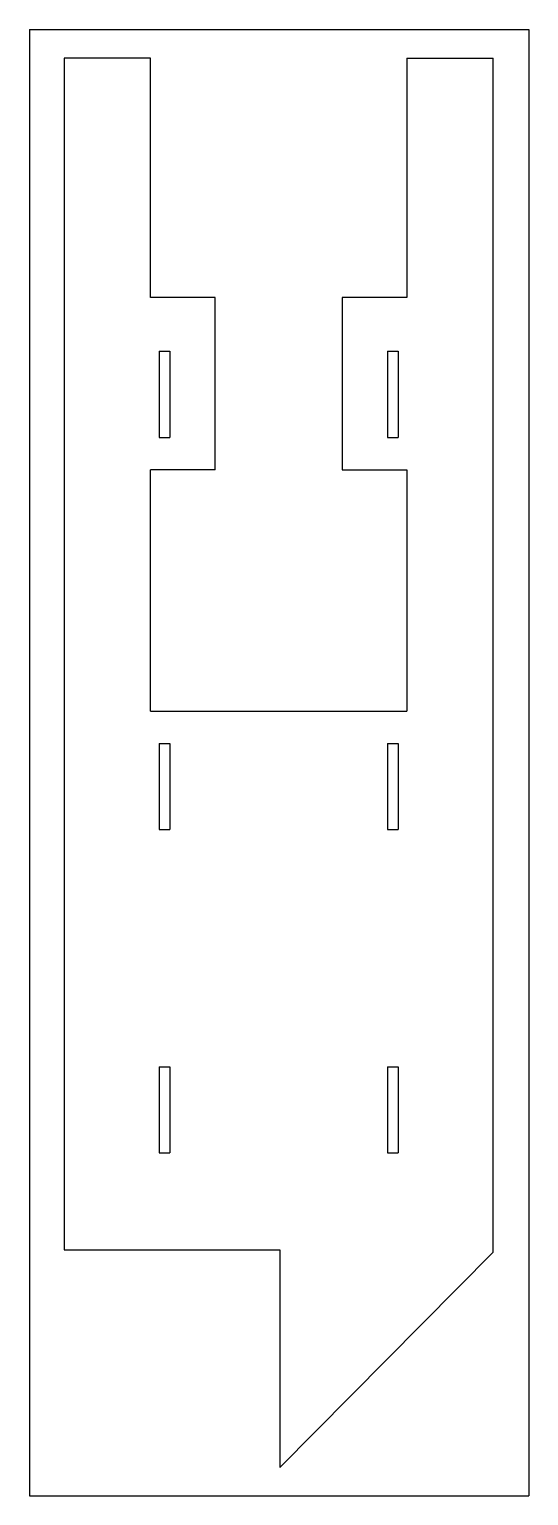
# Model space of a CAD drawing. Header units: millimetres. Extents: x 0 to 219, y 0 to 221.
# Drawn here: x 196 to 219.1, y 153.4 to 221.4 of the extents above; entities outside this region: 2.
import ezdxf

# ---------------------------------------------------------------- set-up
doc = ezdxf.new("R2010")
doc.units = ezdxf.units.MM
doc.layers.add('SERVO_FINAL', color=1, linetype='Continuous')
doc.styles.add('SLDTEXTSTYLE0', font='TXT', dxfattribs={"width": 0.7})

msp = doc.modelspace()

# ---------------------------------------------------------------- linework, layer by layer
at = {"layer": 'SERVO_FINAL'}
for p, q in [((195.966, 221.433), (219.139, 221.433)), ((195.966, 221.433), (195.966, 153.389)), ((219.139, 221.433), (219.139, 153.389)), ((201.587, 220.095), (197.587, 220.095)), ((197.587, 220.095), (197.587, 164.795)), ((201.587, 208.995), (201.587, 220.095)), ((213.487, 220.095), (217.487, 220.095)), ((213.487, 220.095), (213.487, 208.995)), ((217.487, 164.795), (217.487, 220.095)), ((204.587, 208.995), (201.587, 208.995)), ((204.587, 200.995), (204.587, 208.995)), ((213.487, 208.995), (210.487, 208.995)), ((210.487, 208.995), (210.487, 200.995)), ((201.987, 206.495), (202.487, 206.495)), ((201.987, 206.495), (201.987, 202.495)), ((202.487, 206.495), (202.487, 202.495)), ((212.587, 206.495), (213.087, 206.495)), ((212.587, 206.495), (212.587, 202.495)), ((213.087, 206.495), (213.087, 202.495)), ((201.987, 202.495), (202.487, 202.495)), ((212.587, 202.495), (213.087, 202.495)), ((201.587, 189.795), (201.587, 200.995)), ((204.587, 200.995), (201.587, 200.995)), ((210.487, 200.995), (213.487, 200.995)), ((213.487, 200.995), (213.487, 189.795)), ((201.587, 189.795), (213.487, 189.795)), ((201.987, 188.295), (202.487, 188.295)), ((201.987, 188.295), (201.987, 184.295)), ((202.487, 188.295), (202.487, 184.295)), ((212.587, 188.295), (213.087, 188.295)), ((212.587, 188.295), (212.587, 184.295)), ((213.087, 188.295), (213.087, 184.295)), ((201.987, 184.295), (202.487, 184.295)), ((212.587, 184.295), (213.087, 184.295)), ((201.987, 173.295), (202.487, 173.295)), ((201.987, 173.295), (201.987, 169.295)), ((202.487, 173.295), (202.487, 169.295)), ((212.587, 173.295), (213.087, 173.295)), ((212.587, 173.295), (212.587, 169.295)), ((213.087, 173.295), (213.087, 169.295)), ((201.987, 169.295), (202.487, 169.295)), ((212.587, 169.295), (213.087, 169.295)), ((197.587, 164.795), (207.487, 164.795)), ((207.487, 164.795), (207.587, 164.795)), ((207.587, 164.795), (207.587, 154.695)), ((207.587, 154.695), (217.487, 164.695)), ((217.487, 164.695), (217.487, 164.795)), ((195.966, 153.389), (219.139, 153.389))]:
    msp.add_line(p, q, dxfattribs=at)

# ---------------------------------------------------------------- texts
at = {"color": 7, "linetype": 'Continuous', "char_height": 5.1381, "attachment_point": 1, "style": 'SLDTEXTSTYLE0'}
for s, insert in [('SOLIDWORKS Educational Product.', (0, 14.331)), ('For Instructional Use Only.', (0, 6.623))]:
    msp.add_mtext(s, dxfattribs=dict(at, insert=insert))

doc.saveas('drawing.dxf')
